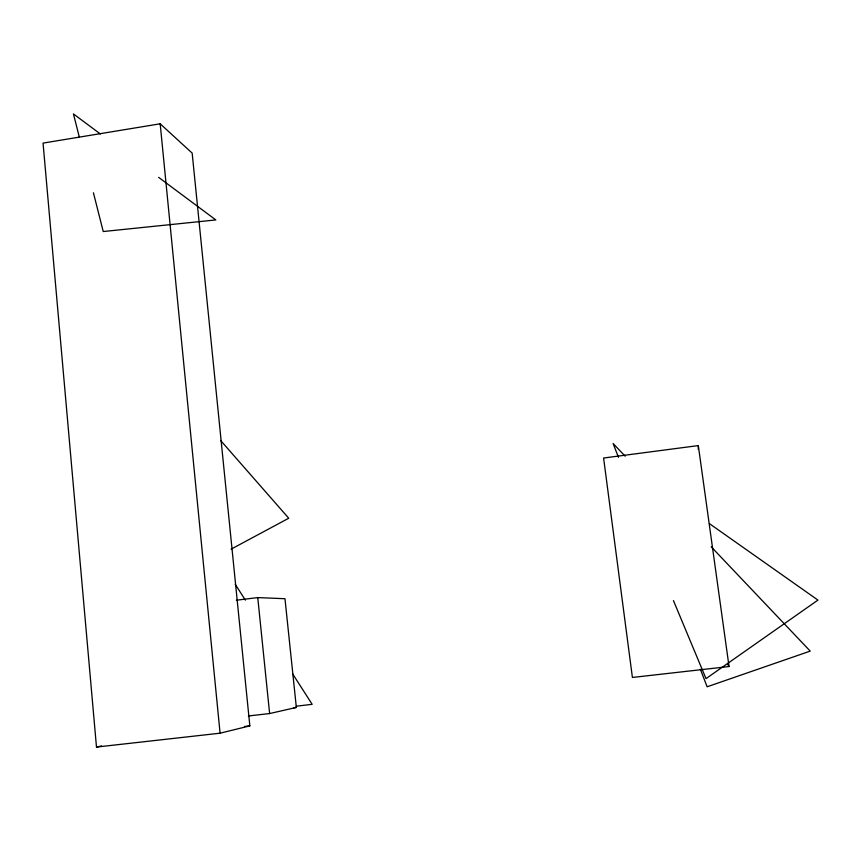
<?xml version="1.0" encoding="UTF-8"?>
<svg xmlns="http://www.w3.org/2000/svg" width="861" height="861" viewBox="0 0 861 861"><rect width="100%" height="100%" fill="white"/><g stroke="black" fill="none" stroke-linecap="round" stroke-linejoin="round"><path stroke-width="1.29" d="M698.293 449.442L698.314 445.589L603.593 458.02L632.404 677.456L729.041 666.532L698.314 445.589M231.082 549.178L288.736 518.236L220.588 440.445M220.082 733.195L249.841 725.877L192.164 153.107L160.178 123.801L43.05 143.098L96.486 747.068L220.082 733.195L160.178 123.801M248.398 715.965L269.622 713.554L296.345 707.451L284.98 598.718L257.751 597.588L236.409 600.214M96.486 747.068L101.609 745.949M296.173 706.214L312.166 704.32L292.568 673.754M293.687 707.753L296.345 707.451M244.502 726.48L249.841 725.877M709.421 523.628L817.95 600.095L706.02 678.629L673.442 600.591M100.414 134.004L73.443 113.932L79.341 137.19M158.661 177.377L215.831 219.932L103.245 231.534L93.418 192.767M625.161 456.19L613.129 443.523L618.467 457.32M711.218 546.832L810.223 651.11L707.129 686.787L700.348 669.234M235.236 584.307L245.396 600.16M727.793 664.541L729.041 666.532M257.751 597.588L269.622 713.554"/></g></svg>
